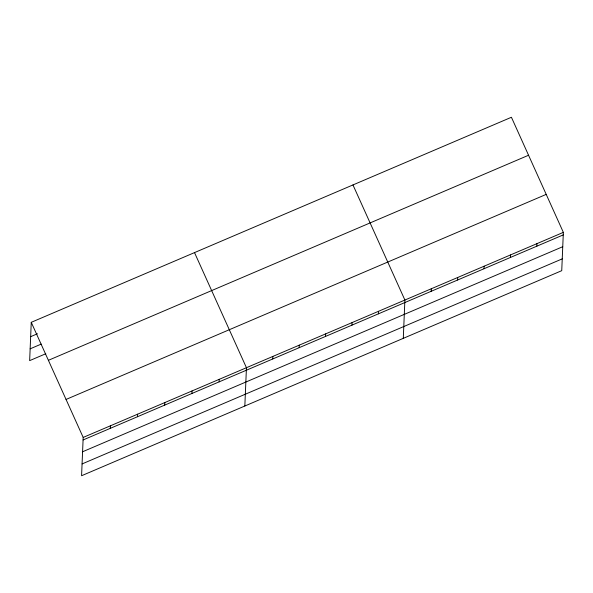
<?xml version="1.0" encoding="UTF-8"?>
<svg xmlns="http://www.w3.org/2000/svg" width="593" height="593" viewBox="0 0 593 593"><rect width="100%" height="100%" fill="white"/><g stroke="black" fill="none" stroke-linecap="round" stroke-linejoin="round"><path stroke-width="0.89" d="M31.259 322.325L83.183 437.434L81.582 475.734L561.741 270.675L563.35 232.367L511.418 117.266L31.259 322.325L29.65 360.633L45.802 353.732M110.291 428.346L110.394 425.811M137.502 416.731L137.606 414.188M164.706 405.108L164.817 402.573M191.917 393.485L192.021 390.95M219.128 381.87L219.232 379.327M244.835 406.012L246.443 367.712L194.511 252.603M272.743 358.973L272.854 356.43M299.154 347.691L299.257 345.148M325.564 336.409L325.668 333.874M351.975 325.134L352.079 322.592M378.378 313.853L378.49 311.318M403.292 338.344L404.893 300.036L352.968 184.934M431.2 291.296L431.304 288.761M457.611 280.022L457.714 277.48M484.014 268.74L484.125 266.205M510.425 257.466L510.529 254.923M536.835 246.184L536.939 243.641M30.658 336.668L37.455 333.763M30.147 348.832L41.199 344.11M48.396 360.314L528.556 155.247M66.045 399.445L546.212 194.385M83.183 437.434L563.35 232.367M83.079 439.969L563.246 234.902M82.583 451.77L562.75 246.71M82.079 463.934L562.238 258.867"/></g></svg>
